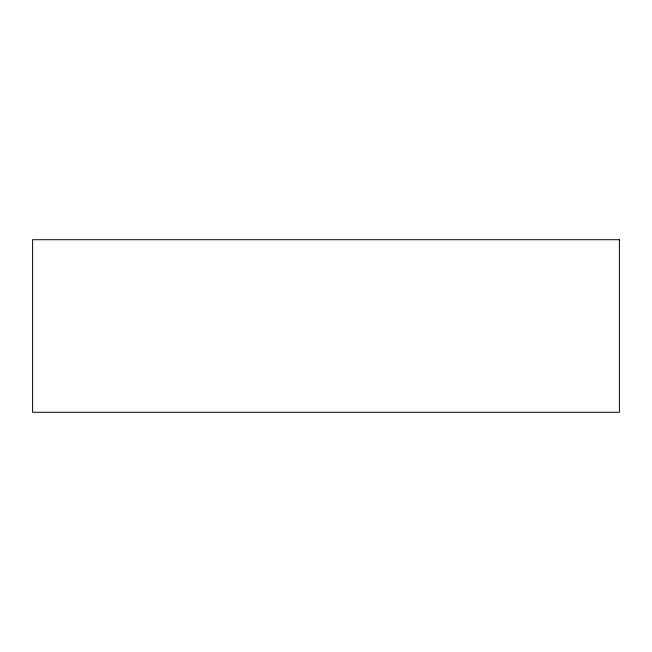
<?xml version="1.0" encoding="UTF-8"?>
<svg xmlns="http://www.w3.org/2000/svg" width="652" height="652" viewBox="0 0 652 652"><rect width="100%" height="100%" fill="white"/><g stroke="black" fill="none" stroke-linecap="round" stroke-linejoin="round"><path stroke-width="0.98" d="M619.4 239.708L32.6 239.708L32.6 412.292L619.4 412.292L619.4 239.708"/></g></svg>
